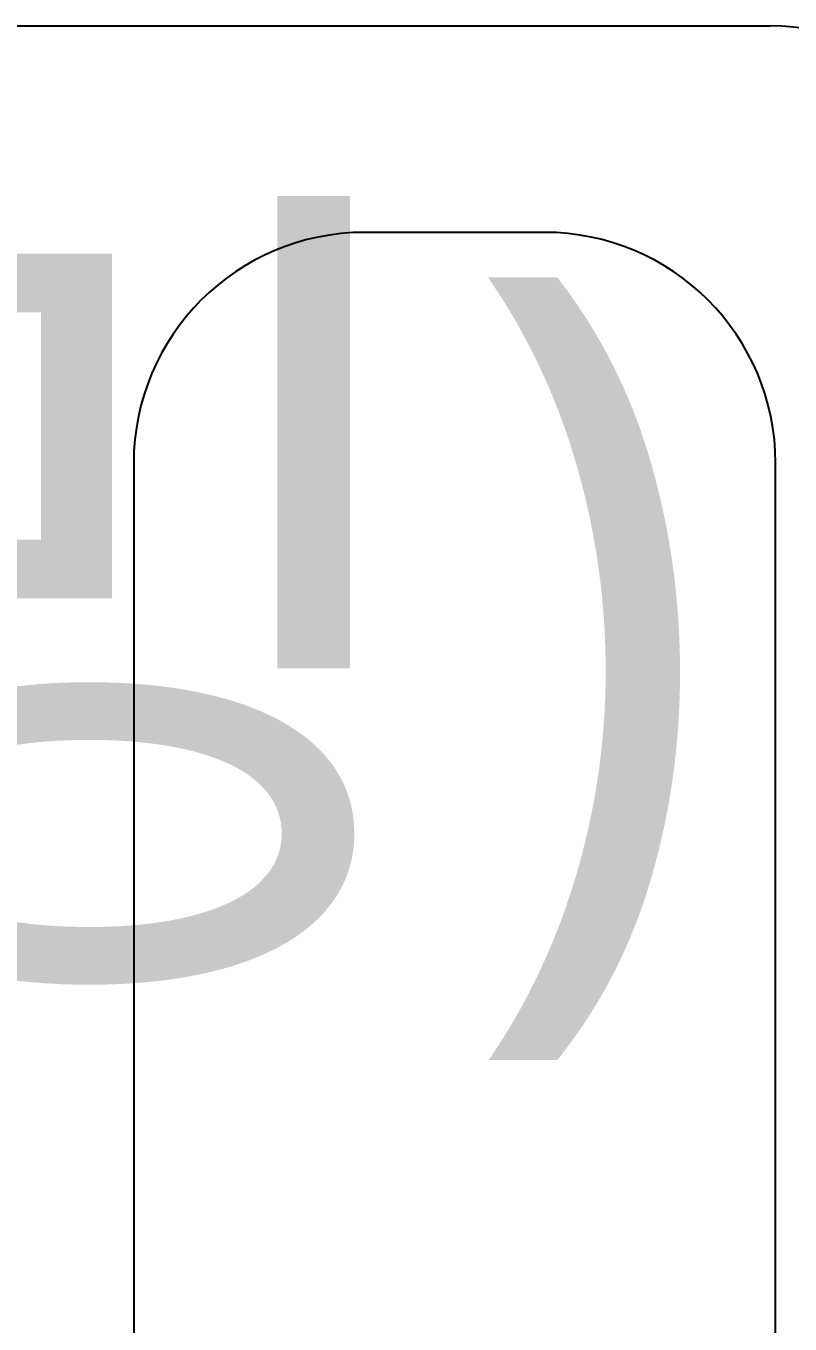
# Model space of a CAD drawing. Extents: x 11477420 to 23072185, y -28506554 to -14238804.
# Drawn here: x 11519208.3 to 11519473, y -14250889.4 to -14250439.4 of the extents above; entities that cross this region are included whole.
import ezdxf
from ezdxf.enums import TextEntityAlignment as Align

# ---------------------------------------------------------------- set-up
doc = ezdxf.new("R2010")
doc.units = 0
doc.header["$LTSCALE"] = 50
doc.header["$MEASUREMENT"] = 0
for name, color, linetype in [('03-TEXT', 3, 'CONTINUOUS'), ('04_FUR', 6, 'CONTINUOUS'), ('가구', 6, 'CONTINUOUS')]:
    doc.layers.add(name, color=color, linetype=linetype)
doc.styles.add('맑은 고딕', font='malgun.ttf')

# ---------------------------------------------------------------- blocks, each defined once
blk = doc.blocks.new('BEDD')
at = {"layer": '가구'}
for p, q in [((190657.67, 168272.66), (190657.67, 166632.66)), ((190506.12, 166853.12), (190008.86, 166853.12)), ((190586.12, 166710.75), (190586.12, 166773.12)), ((190008.86, 166630.75), (190506.12, 166630.75))]:
    blk.add_line(p, q, dxfattribs=at)
for centre, start, end in [((190506.12, 166773.12), 0, 90), ((190506.12, 166710.75), 270, 0), ((190577.67, 166632.66), 270, 0)]:
    blk.add_arc(centre, 80, start, end, dxfattribs=at)

msp = doc.modelspace()

# ---------------------------------------------------------------- block references
at = {"layer": '04_FUR', "rotation": 90.00000000000001}
msp.add_blockref('BEDD', (11686098.72, -14441097.11), dxfattribs=at)

# ---------------------------------------------------------------- texts
at = {"layer": '03-TEXT', "style": '맑은 고딕'}
msp.add_text('(디밍)', height=222.222, dxfattribs=at).set_placement((11518715.07, -14250526.56), align=Align.TOP_LEFT)

doc.saveas('drawing.dxf')
